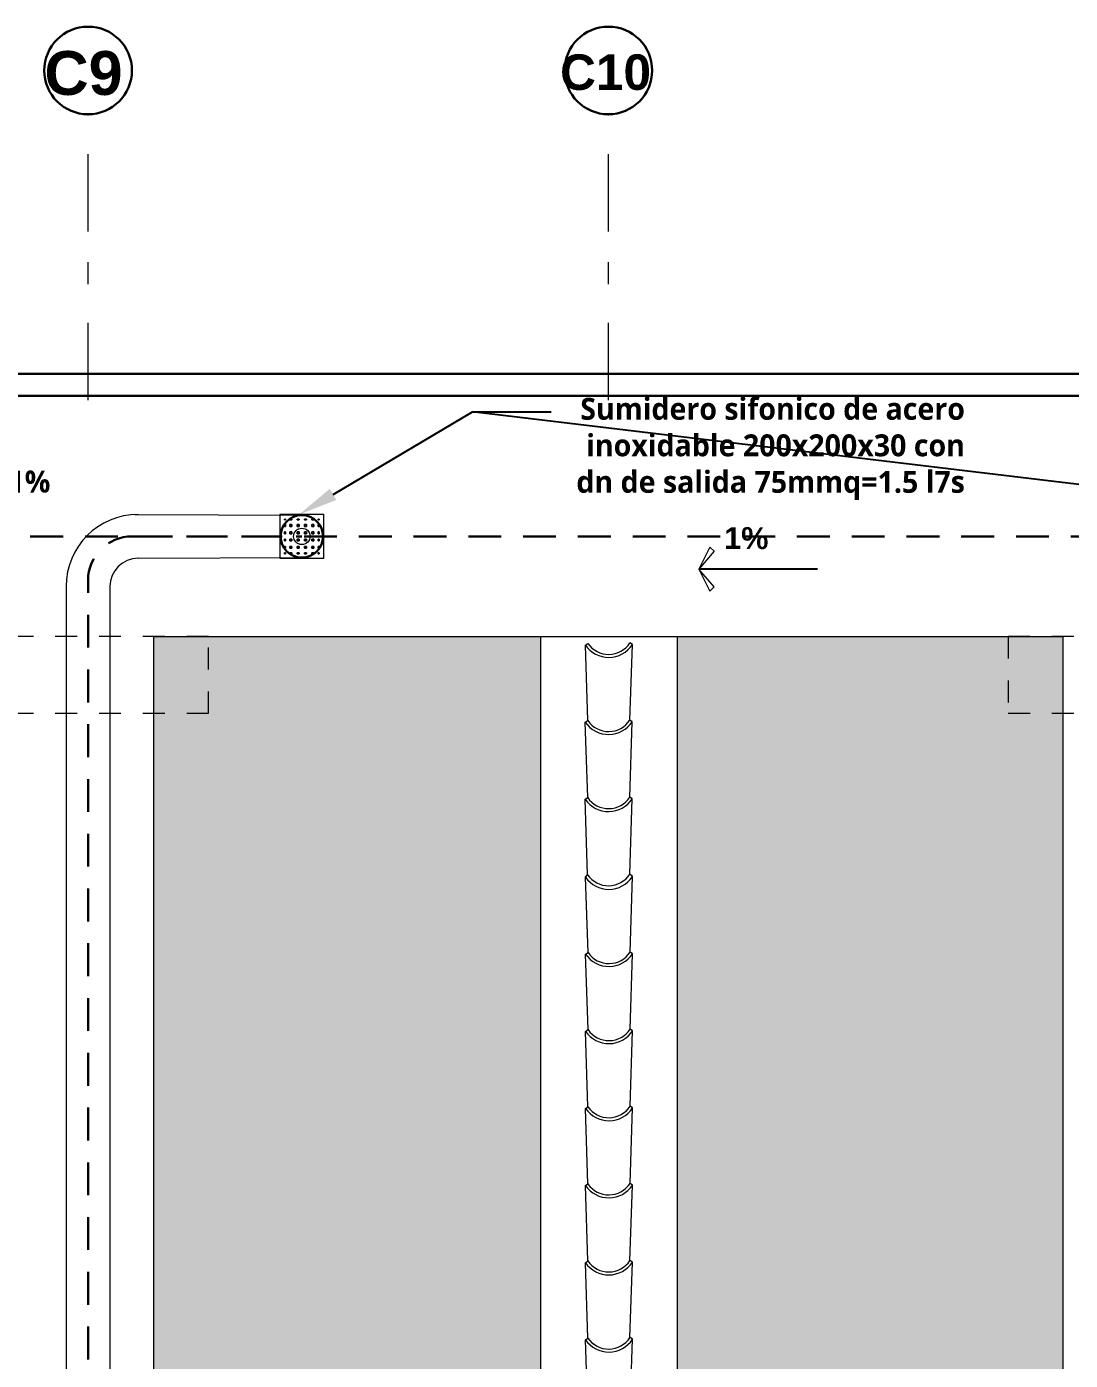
# Model space of a CAD drawing. Header units: metres. Extents: x 27 to 147, y -173 to 8.
# Drawn here: x 73.8 to 78.56, y -12.35 to -6.26 of the extents above; entities that cross this region are included whole.
import ezdxf
from ezdxf import colors
from ezdxf.entities.mleader import LeaderData, LeaderLine
from ezdxf.math import Vec2, Vec3

# ---------------------------------------------------------------- set-up
doc = ezdxf.new("R2010")
doc.units = ezdxf.units.M
for name, pattern in [('DASHED2', [0.375, 0.25, -0.125]), ('Dot & Dashed', [0.670277762413025, 0.352777767181396, -0.176388883590699, 0, -0.14111111164093]), ('HIDDEN2', [0.1875, 0.125, -0.0625])]:
    doc.linetypes.add(name, pattern=pattern)
for name, color, linetype, lineweight in [('2D Drafting - General_Pen_No__46', 7, 'Continuous', 25), ('Cotas varias El', 253, 'Continuous', 13), ('Equipamiento SR', 23, 'Continuous', 0), ('GRAFO 0 BLANCO', 7, 'Continuous', 0), ('grafo 2', 31, 'Continuous', 20), ('GRAFO 3', 22, 'Continuous', 30), ('GRAFO 4', 7, 'Continuous', 30), ('GRAFO01', 7, 'Continuous', 0), ('GRfo 3', 7, 'Continuous', 30), ('I.S. CANALETAS', 12, 'Continuous', 0), ('Interior - Mobiliario', 7, 'Continuous', 5), ('letras sr', 7, 'Continuous', 5), ('linea0016', 144, 'HIDDEN2', 9), ('Lineas Referencia', 73, 'Continuous', 13), ('teja andina', 252, 'Continuous', 0), ('TEJAS ANDINA', 253, 'Continuous', 0)]:
    doc.layers.add(name, color=color, linetype=linetype, lineweight=lineweight)
doc.layers.add('Interior - Mobiliario _Pluma_Nº__3', color=7, linetype='Continuous', lineweight=18, true_color=0xff6600)
doc.layers.add('Mobiliario', color=7, linetype='Continuous', lineweight=0, true_color=0x7f7f7f)
doc.styles.add('GENERATED_STYLE_1', font='arialbd.ttf')
doc.styles.add('GENERATED_STYLE_2', font='arial.ttf')
doc.styles.get("Standard").update_dxf_attribs({"font": 'arial.ttf'})

# ---------------------------------------------------------------- blocks, each defined once
blk = doc.blocks.new('A$C295C7585')
at = {"layer": 'Mobiliario', "lineweight": 15}
for p, q in [((1.374978025502969, 3.076203088460716), (1.513853283491699, 3.40416242087349)), ((1.513853283491699, 3.40416242087349), (1.527648820229842, 3.406546360073889)), ((1.556330874160267, 2.995064099900674), (1.716417933508637, 3.313533070731637)), ((1.716417933508637, 3.313533070731637), (1.70900166888714, 3.325407371513847)), ((1.222307230775641, 2.745859816847769), (1.36118248876528, 3.073819149260316)), ((1.36118248876528, 3.073819149260316), (1.374978025502969, 3.076203088460716)), ((1.403660079433394, 2.6647208282875), (1.563747138781764, 2.983189799118463)), ((1.563747138781764, 2.983189799118463), (1.556330874160267, 2.995064099900674)), ((1.069636436049223, 2.415516545234141), (1.208511694038407, 2.743475877646915)), ((1.208511694038407, 2.743475877646915), (1.222307230776096, 2.745859816847542)), ((1.250989284706975, 2.334377556673871), (1.411076344054891, 2.652846527505289)), ((1.411076344054891, 2.652846527505289), (1.403660079433394, 2.6647208282875)), ((0.9169656413223493, 2.085173273620967), (1.055840899311079, 2.413132606033741)), ((1.055840899311079, 2.413132606033741), (1.069636436048768, 2.415516545234595)), ((1.258405549328472, 2.322503255891888), (1.25098928470652, 2.334377556674326)), ((1.098318489980102, 2.004034285060698), (1.258405549328472, 2.322503255891888)), ((0.7650785429282223, 1.751017721853714), (0.9031190902182971, 2.079350511766734)), ((0.9031190902182971, 2.079350511766734), (0.9169656413223493, 2.085173273620967)), ((0.94643139158552, 1.66987873329299), (1.10492039455994, 1.989062689736784)), ((1.10492039455994, 1.989062689736784), (1.098439325062163, 2.004274668164622)), ((0.612407748201349, 1.420674450239858), (0.7512830061905333, 1.748633782652632)), ((0.7512830061905333, 1.748633782652632), (0.7650785429282223, 1.751017721853486)), ((0.7937605968586467, 1.339535461679816), (0.953847656207472, 1.658004432511007)), ((0.953847656207472, 1.658004432511007), (0.94643139158552, 1.66987873329299)), ((0.4597369534749305, 1.090331178626684), (0.5986122114636601, 1.418290511039459)), ((0.5986122114636601, 1.418290511039459), (0.6124077482018038, 1.420674450240085)), ((0.6410898021322282, 1.009192190066642), (0.8011768614805987, 1.327661160897833)), ((0.8011768614805987, 1.327661160897833), (0.7937605968591015, 1.339535461679816)), ((0.3070661587476025, 0.7599879070137376), (0.4459414167367868, 1.087947239426285)), ((0.4459414167367868, 1.087947239426285), (0.4597369534749305, 1.090331178626911)), ((0.6485060667537255, 0.997317889284659), (0.6410898021322282, 1.009192190066642)), ((0.4884190074053549, 0.6788489184534683), (0.6485060667537255, 0.997317889284659)), ((0.1543953640207292, 0.4296446354001091), (0.2932706220099135, 0.757603967813111)), ((0.2932706220099135, 0.757603967813111), (0.3070661587480572, 0.7599879070135103)), ((0.3357482126784817, 0.3485056468398398), (0.4958352720268522, 0.6669746176712579)), ((0.4958352720268522, 0.6669746176712579), (0.4884190074053549, 0.6788489184534683)), ((0.001724569293855893, 0.09930136378693533), (0.1405998272830402, 0.4272606961997099)), ((0.1405998272830402, 0.4272606961997099), (0.1543953640207292, 0.4296446354007912)), ((0.1830774179516084, 0.01816237522666597), (0.3431644773004336, 0.3366313460578567)), ((0.3431644773004336, 0.3366313460578567), (0.3357482126784817, 0.3485056468402945))]:
    blk.add_line(p, q, dxfattribs=at)
for centre, radius, start, end in [((1.64559542193274, 3.42692813519011), 0.1336946849706216, 189.8041789864884, 301.9874291323811), ((1.64559542193274, 3.42692813519011), 0.1196946849706216, 189.8041789864884, 301.9874291323811), ((1.492924627205866, 3.096584863576936), 0.1336946849706216, 189.8041789864884, 301.9874291323811), ((1.492924627205866, 3.096584863576936), 0.1196946849706216, 189.8041789864884, 301.9874291323811), ((1.340253832479448, 2.766241591963535), 0.1336946849706216, 189.8041789864884, 301.9874291323811), ((1.340253832479448, 2.766241591963535), 0.1196946849706216, 189.8041789864884, 301.9874291323811), ((1.187583037752574, 2.435898320350134), 0.1336946849706216, 189.8041789864884, 301.9874291323811), ((1.187583037752574, 2.435898320350134), 0.1196946849706216, 189.8041789864884, 301.9874291323811), ((1.034204698330086, 2.101672659223368), 0.1329726096647947, 189.6640148896703, 302.1275932302208), ((1.034912243024337, 2.105555048736051), 0.1196946849706216, 189.8041789864884, 301.9874291323811), ((0.8830251446311195, 1.77139949696948), 0.1336946849706216, 189.8041789864884, 301.9874291323811), ((0.8830251446311195, 1.77139949696948), 0.1196946849706216, 189.8041789864884, 301.9874291323811), ((0.7303543499047009, 1.441056225356306), 0.1336946849706216, 189.8041789864884, 301.9874291323811), ((0.7303543499047009, 1.441056225356306), 0.1196946849706216, 189.8041789864884, 301.9874291323811), ((0.5776835551778277, 1.110712953743132), 0.1336946849706216, 189.8041789864884, 301.9874291323811), ((0.5776835551778277, 1.110712953743132), 0.1196946849706216, 189.8041789864884, 301.9874291323811), ((0.4250127604509544, 0.7803696821295034), 0.1336946849706216, 189.8041789864884, 301.9874291323811), ((0.4250127604509544, 0.7803696821295034), 0.1196946849706216, 189.8041789864884, 301.9874291323811), ((0.2723419657240811, 0.4500264105163296), 0.1336946849706216, 189.8041789864884, 301.9874291323811), ((0.2723419657240811, 0.4500264105163296), 0.1196946849706216, 189.8041789864884, 301.9874291323811), ((0.1196711709962983, 0.119683138902019), 0.1196946849706216, 189.8041789864884, 301.9874291323811)]:
    blk.add_arc(centre, radius, start, end, dxfattribs=at)
blk = doc.blocks.new('Red 18')
at = {"layer": 'GRAFO 0 BLANCO', "linetype": 'Continuous'}
for p, q in [((0.05, 0.2041666666666667), (0.04583333333333334, 0.2041666666666667)), ((0.04583333333333334, 0.2041666666666667), (0.04583333333333334, 0.2)), ((0.04583333333333334, 0.2), (0.04583333333333334, 0.2041666666666667)), ((0.04583333333333334, 0.2041666666666667), (0.05, 0.2041666666666667)), ((0.04583333333333334, 0.2), (0.05, 0.2)), ((0.05, 0.2), (0.04583333333333334, 0.2)), ((0.05, 0.2), (0.05, 0.2041666666666667)), ((0.05, 0.2041666666666667), (0.05, 0.2)), ((0.07916666666666668, 0.2041666666666667), (0.07083333333333333, 0.2041666666666667)), ((0.07083333333333333, 0.2041666666666667), (0.07083333333333333, 0.2)), ((0.07083333333333333, 0.2041666666666667), (0.07916666666666668, 0.2041666666666667)), ((0.07083333333333333, 0.2), (0.07083333333333333, 0.2041666666666667)), ((0.07083333333333333, 0.2), (0.07916666666666668, 0.2)), ((0.07916666666666668, 0.2), (0.07083333333333333, 0.2)), ((0.07916666666666668, 0.2), (0.07916666666666668, 0.2041666666666667)), ((0.07916666666666668, 0.2041666666666667), (0.07916666666666668, 0.2)), ((0.1125, 0.2041666666666667), (0.1041666666666667, 0.2041666666666667)), ((0.1041666666666667, 0.2041666666666667), (0.1041666666666667, 0.2)), ((0.1041666666666667, 0.2041666666666667), (0.1125, 0.2041666666666667)), ((0.1041666666666667, 0.2), (0.1041666666666667, 0.2041666666666667)), ((0.1041666666666667, 0.2), (0.1125, 0.2)), ((0.1125, 0.2), (0.1041666666666667, 0.2)), ((0.1125, 0.2), (0.1125, 0.2041666666666667)), ((0.1125, 0.2041666666666667), (0.1125, 0.2)), ((0.1458333333333333, 0.2041666666666667), (0.1375, 0.2041666666666667)), ((0.1375, 0.2041666666666667), (0.1375, 0.2)), ((0.1375, 0.2041666666666667), (0.1458333333333333, 0.2041666666666667)), ((0.1375, 0.2), (0.1375, 0.2041666666666667)), ((0.1375, 0.2), (0.1458333333333333, 0.2)), ((0.1458333333333333, 0.2), (0.1375, 0.2)), ((0.1458333333333333, 0.2), (0.1458333333333333, 0.2041666666666667)), ((0.1458333333333333, 0.2041666666666667), (0.1458333333333333, 0.2)), ((0.1791666666666666, 0.2041666666666667), (0.1708333333333333, 0.2041666666666667)), ((0.1708333333333333, 0.2041666666666667), (0.1708333333333333, 0.2)), ((0.1708333333333333, 0.2041666666666667), (0.1791666666666666, 0.2041666666666667)), ((0.1708333333333333, 0.2), (0.1708333333333333, 0.2041666666666667)), ((0.1708333333333333, 0.2), (0.1791666666666666, 0.2)), ((0.1791666666666666, 0.2), (0.1708333333333333, 0.2)), ((0.1791666666666666, 0.2), (0.1791666666666666, 0.2041666666666667)), ((0.1791666666666666, 0.2041666666666667), (0.1791666666666666, 0.2)), ((0.2041666666666667, 0.2041666666666667), (0.2, 0.2041666666666667)), ((0.2, 0.2041666666666667), (0.2, 0.2)), ((0.2, 0.2), (0.2, 0.2041666666666667)), ((0.2, 0.2041666666666667), (0.2041666666666667, 0.2041666666666667)), ((0.2, 0.2), (0.2041666666666667, 0.2)), ((0.2041666666666667, 0.2), (0.2, 0.2)), ((0.2041666666666667, 0.2), (0.2041666666666667, 0.2041666666666667)), ((0.2041666666666667, 0.2041666666666667), (0.2041666666666667, 0.2)), ((0.05, 0.1791666666666666), (0.04583333333333334, 0.1791666666666666)), ((0.04583333333333334, 0.1791666666666666), (0.04583333333333334, 0.1708333333333333)), ((0.04583333333333334, 0.1708333333333333), (0.04583333333333334, 0.1791666666666666)), ((0.04583333333333334, 0.1791666666666666), (0.05, 0.1791666666666666)), ((0.04583333333333334, 0.1708333333333333), (0.05, 0.1708333333333333)), ((0.05, 0.1708333333333333), (0.04583333333333334, 0.1708333333333333)), ((0.05, 0.1458333333333333), (0.04583333333333334, 0.1458333333333333)), ((0.04583333333333334, 0.1458333333333333), (0.04583333333333334, 0.1375)), ((0.04583333333333334, 0.1375), (0.04583333333333334, 0.1458333333333333)), ((0.04583333333333334, 0.1458333333333333), (0.05, 0.1458333333333333)), ((0.04583333333333334, 0.1375), (0.05, 0.1375)), ((0.05, 0.1375), (0.04583333333333334, 0.1375)), ((0.05, 0.1708333333333333), (0.05, 0.1791666666666666)), ((0.05, 0.1791666666666666), (0.05, 0.1708333333333333)), ((0.05, 0.1375), (0.05, 0.1458333333333333)), ((0.05, 0.1458333333333333), (0.05, 0.1375)), ((0.07916666666666668, 0.1791666666666666), (0.07083333333333333, 0.1791666666666666)), ((0.07083333333333333, 0.1791666666666666), (0.07083333333333333, 0.1708333333333333)), ((0.07083333333333333, 0.1708333333333333), (0.07083333333333333, 0.1791666666666666)), ((0.07083333333333333, 0.1791666666666666), (0.07916666666666668, 0.1791666666666666)), ((0.07083333333333333, 0.1708333333333333), (0.07916666666666668, 0.1708333333333333)), ((0.07916666666666668, 0.1708333333333333), (0.07083333333333333, 0.1708333333333333)), ((0.07916666666666668, 0.1458333333333333), (0.07083333333333333, 0.1458333333333333)), ((0.07083333333333333, 0.1458333333333333), (0.07083333333333333, 0.1375)), ((0.07083333333333333, 0.1375), (0.07083333333333333, 0.1458333333333333)), ((0.07083333333333333, 0.1458333333333333), (0.07916666666666668, 0.1458333333333333)), ((0.07083333333333333, 0.1375), (0.07916666666666668, 0.1375)), ((0.07916666666666668, 0.1375), (0.07083333333333333, 0.1375)), ((0.07916666666666668, 0.1708333333333333), (0.07916666666666668, 0.1791666666666666)), ((0.07916666666666668, 0.1791666666666666), (0.07916666666666668, 0.1708333333333333)), ((0.07916666666666668, 0.1375), (0.07916666666666668, 0.1458333333333333)), ((0.07916666666666668, 0.1458333333333333), (0.07916666666666668, 0.1375)), ((0.1125, 0.1791666666666666), (0.1041666666666667, 0.1791666666666666)), ((0.1041666666666667, 0.1791666666666666), (0.1041666666666667, 0.1708333333333333)), ((0.1041666666666667, 0.1708333333333333), (0.1041666666666667, 0.1791666666666666)), ((0.1041666666666667, 0.1791666666666666), (0.1125, 0.1791666666666666)), ((0.1041666666666667, 0.1708333333333333), (0.1125, 0.1708333333333333)), ((0.1125, 0.1708333333333333), (0.1041666666666667, 0.1708333333333333)), ((0.1125, 0.1458333333333333), (0.1041666666666667, 0.1458333333333333)), ((0.1041666666666667, 0.1458333333333333), (0.1041666666666667, 0.1375)), ((0.1041666666666667, 0.1375), (0.1041666666666667, 0.1458333333333333)), ((0.1041666666666667, 0.1458333333333333), (0.1125, 0.1458333333333333)), ((0.1041666666666667, 0.1375), (0.1125, 0.1375)), ((0.1125, 0.1375), (0.1041666666666667, 0.1375)), ((0.1125, 0.1708333333333333), (0.1125, 0.1791666666666666)), ((0.1125, 0.1791666666666666), (0.1125, 0.1708333333333333)), ((0.1125, 0.1375), (0.1125, 0.1458333333333333)), ((0.1125, 0.1458333333333333), (0.1125, 0.1375)), ((0.1458333333333333, 0.1791666666666666), (0.1375, 0.1791666666666666)), ((0.1375, 0.1791666666666666), (0.1375, 0.1708333333333333)), ((0.1375, 0.1708333333333333), (0.1375, 0.1791666666666666)), ((0.1375, 0.1791666666666666), (0.1458333333333333, 0.1791666666666666)), ((0.1375, 0.1708333333333333), (0.1458333333333333, 0.1708333333333333)), ((0.1458333333333333, 0.1708333333333333), (0.1375, 0.1708333333333333)), ((0.1458333333333333, 0.1458333333333333), (0.1375, 0.1458333333333333)), ((0.1375, 0.1458333333333333), (0.1375, 0.1375)), ((0.1375, 0.1375), (0.1375, 0.1458333333333333)), ((0.1375, 0.1458333333333333), (0.1458333333333333, 0.1458333333333333)), ((0.1375, 0.1375), (0.1458333333333333, 0.1375)), ((0.1458333333333333, 0.1375), (0.1375, 0.1375)), ((0.1458333333333333, 0.1708333333333333), (0.1458333333333333, 0.1791666666666666)), ((0.1458333333333333, 0.1791666666666666), (0.1458333333333333, 0.1708333333333333)), ((0.1458333333333333, 0.1375), (0.1458333333333333, 0.1458333333333333)), ((0.1458333333333333, 0.1458333333333333), (0.1458333333333333, 0.1375)), ((0.1791666666666666, 0.1791666666666666), (0.1708333333333333, 0.1791666666666666)), ((0.1708333333333333, 0.1791666666666666), (0.1708333333333333, 0.1708333333333333)), ((0.1708333333333333, 0.1708333333333333), (0.1708333333333333, 0.1791666666666666)), ((0.1708333333333333, 0.1791666666666666), (0.1791666666666666, 0.1791666666666666)), ((0.1708333333333333, 0.1708333333333333), (0.1791666666666666, 0.1708333333333333)), ((0.1791666666666666, 0.1708333333333333), (0.1708333333333333, 0.1708333333333333)), ((0.1791666666666666, 0.1458333333333333), (0.1708333333333333, 0.1458333333333333)), ((0.1708333333333333, 0.1458333333333333), (0.1708333333333333, 0.1375)), ((0.1708333333333333, 0.1375), (0.1708333333333333, 0.1458333333333333)), ((0.1708333333333333, 0.1458333333333333), (0.1791666666666666, 0.1458333333333333)), ((0.1708333333333333, 0.1375), (0.1791666666666666, 0.1375)), ((0.1791666666666666, 0.1375), (0.1708333333333333, 0.1375)), ((0.1791666666666666, 0.1708333333333333), (0.1791666666666666, 0.1791666666666666)), ((0.1791666666666666, 0.1791666666666666), (0.1791666666666666, 0.1708333333333333)), ((0.1791666666666666, 0.1375), (0.1791666666666666, 0.1458333333333333)), ((0.1791666666666666, 0.1458333333333333), (0.1791666666666666, 0.1375)), ((0.2041666666666667, 0.1791666666666666), (0.2, 0.1791666666666666)), ((0.2, 0.1791666666666666), (0.2, 0.1708333333333333)), ((0.2, 0.1708333333333333), (0.2, 0.1791666666666666)), ((0.2, 0.1791666666666666), (0.2041666666666667, 0.1791666666666666)), ((0.2, 0.1708333333333333), (0.2041666666666667, 0.1708333333333333)), ((0.2041666666666667, 0.1708333333333333), (0.2, 0.1708333333333333)), ((0.2041666666666667, 0.1458333333333333), (0.2, 0.1458333333333333)), ((0.2, 0.1458333333333333), (0.2, 0.1375)), ((0.2, 0.1375), (0.2, 0.1458333333333333)), ((0.2, 0.1458333333333333), (0.2041666666666667, 0.1458333333333333)), ((0.2, 0.1375), (0.2041666666666667, 0.1375)), ((0.2041666666666667, 0.1375), (0.2, 0.1375)), ((0.2041666666666667, 0.1708333333333333), (0.2041666666666667, 0.1791666666666666)), ((0.2041666666666667, 0.1791666666666666), (0.2041666666666667, 0.1708333333333333)), ((0.2041666666666667, 0.1375), (0.2041666666666667, 0.1458333333333333)), ((0.2041666666666667, 0.1458333333333333), (0.2041666666666667, 0.1375)), ((0.05, 0.1125), (0.04583333333333334, 0.1125)), ((0.04583333333333334, 0.1125), (0.04583333333333334, 0.1041666666666667)), ((0.04583333333333334, 0.1041666666666667), (0.04583333333333334, 0.1125)), ((0.04583333333333334, 0.1125), (0.05, 0.1125)), ((0.04583333333333334, 0.1041666666666667), (0.05, 0.1041666666666667)), ((0.05, 0.1041666666666667), (0.04583333333333334, 0.1041666666666667)), ((0.05, 0.07916666666666668), (0.04583333333333334, 0.07916666666666668)), ((0.04583333333333334, 0.07916666666666668), (0.04583333333333334, 0.07083333333333333)), ((0.04583333333333334, 0.07083333333333333), (0.04583333333333334, 0.07916666666666668)), ((0.04583333333333334, 0.07916666666666668), (0.05, 0.07916666666666668)), ((0.04583333333333334, 0.07083333333333333), (0.05, 0.07083333333333333)), ((0.05, 0.07083333333333333), (0.04583333333333334, 0.07083333333333333)), ((0.05, 0.1041666666666667), (0.05, 0.1125)), ((0.05, 0.1125), (0.05, 0.1041666666666667)), ((0.05, 0.07083333333333333), (0.05, 0.07916666666666668)), ((0.05, 0.07916666666666668), (0.05, 0.07083333333333333)), ((0.07916666666666668, 0.1125), (0.07083333333333333, 0.1125)), ((0.07083333333333333, 0.1125), (0.07083333333333333, 0.1041666666666667)), ((0.07083333333333333, 0.1041666666666667), (0.07083333333333333, 0.1125)), ((0.07083333333333333, 0.1125), (0.07916666666666668, 0.1125)), ((0.07083333333333333, 0.1041666666666667), (0.07916666666666668, 0.1041666666666667)), ((0.07916666666666668, 0.1041666666666667), (0.07083333333333333, 0.1041666666666667)), ((0.07916666666666668, 0.07916666666666668), (0.07083333333333333, 0.07916666666666668)), ((0.07083333333333333, 0.07916666666666668), (0.07083333333333333, 0.07083333333333333)), ((0.07083333333333333, 0.07083333333333333), (0.07083333333333333, 0.07916666666666668)), ((0.07083333333333333, 0.07916666666666668), (0.07916666666666668, 0.07916666666666668)), ((0.07083333333333333, 0.07083333333333333), (0.07916666666666668, 0.07083333333333333)), ((0.07916666666666668, 0.07083333333333333), (0.07083333333333333, 0.07083333333333333)), ((0.07916666666666668, 0.1041666666666667), (0.07916666666666668, 0.1125)), ((0.07916666666666668, 0.1125), (0.07916666666666668, 0.1041666666666667)), ((0.07916666666666668, 0.07083333333333333), (0.07916666666666668, 0.07916666666666668)), ((0.07916666666666668, 0.07916666666666668), (0.07916666666666668, 0.07083333333333333)), ((0.1125, 0.1125), (0.1041666666666667, 0.1125)), ((0.1041666666666667, 0.1125), (0.1041666666666667, 0.1041666666666667)), ((0.1041666666666667, 0.1041666666666667), (0.1041666666666667, 0.1125)), ((0.1041666666666667, 0.1125), (0.1125, 0.1125)), ((0.1041666666666667, 0.1041666666666667), (0.1125, 0.1041666666666667)), ((0.1125, 0.1041666666666667), (0.1041666666666667, 0.1041666666666667)), ((0.1125, 0.07916666666666668), (0.1041666666666667, 0.07916666666666668)), ((0.1041666666666667, 0.07916666666666668), (0.1041666666666667, 0.07083333333333333)), ((0.1041666666666667, 0.07083333333333333), (0.1041666666666667, 0.07916666666666668)), ((0.1041666666666667, 0.07916666666666668), (0.1125, 0.07916666666666668)), ((0.1041666666666667, 0.07083333333333333), (0.1125, 0.07083333333333333)), ((0.1125, 0.07083333333333333), (0.1041666666666667, 0.07083333333333333)), ((0.1125, 0.1041666666666667), (0.1125, 0.1125)), ((0.1125, 0.1125), (0.1125, 0.1041666666666667)), ((0.1125, 0.07083333333333333), (0.1125, 0.07916666666666668)), ((0.1125, 0.07916666666666668), (0.1125, 0.07083333333333333)), ((0.1458333333333333, 0.1125), (0.1375, 0.1125)), ((0.1375, 0.1125), (0.1375, 0.1041666666666667)), ((0.1375, 0.1041666666666667), (0.1375, 0.1125)), ((0.1375, 0.1125), (0.1458333333333333, 0.1125)), ((0.1375, 0.1041666666666667), (0.1458333333333333, 0.1041666666666667)), ((0.1458333333333333, 0.1041666666666667), (0.1375, 0.1041666666666667)), ((0.1458333333333333, 0.07916666666666668), (0.1375, 0.07916666666666668)), ((0.1375, 0.07916666666666668), (0.1375, 0.07083333333333333)), ((0.1375, 0.07083333333333333), (0.1375, 0.07916666666666668)), ((0.1375, 0.07916666666666668), (0.1458333333333333, 0.07916666666666668)), ((0.1375, 0.07083333333333333), (0.1458333333333333, 0.07083333333333333)), ((0.1458333333333333, 0.07083333333333333), (0.1375, 0.07083333333333333)), ((0.1458333333333333, 0.1041666666666667), (0.1458333333333333, 0.1125)), ((0.1458333333333333, 0.1125), (0.1458333333333333, 0.1041666666666667)), ((0.1458333333333333, 0.07083333333333333), (0.1458333333333333, 0.07916666666666668)), ((0.1458333333333333, 0.07916666666666668), (0.1458333333333333, 0.07083333333333333)), ((0.1791666666666666, 0.1125), (0.1708333333333333, 0.1125)), ((0.1708333333333333, 0.1125), (0.1708333333333333, 0.1041666666666667)), ((0.1708333333333333, 0.1041666666666667), (0.1708333333333333, 0.1125)), ((0.1708333333333333, 0.1125), (0.1791666666666666, 0.1125)), ((0.1708333333333333, 0.1041666666666667), (0.1791666666666666, 0.1041666666666667)), ((0.1791666666666666, 0.1041666666666667), (0.1708333333333333, 0.1041666666666667)), ((0.1791666666666666, 0.07916666666666668), (0.1708333333333333, 0.07916666666666668)), ((0.1708333333333333, 0.07916666666666668), (0.1708333333333333, 0.07083333333333333)), ((0.1708333333333333, 0.07083333333333333), (0.1708333333333333, 0.07916666666666668)), ((0.1708333333333333, 0.07916666666666668), (0.1791666666666666, 0.07916666666666668)), ((0.1708333333333333, 0.07083333333333333), (0.1791666666666666, 0.07083333333333333)), ((0.1791666666666666, 0.07083333333333333), (0.1708333333333333, 0.07083333333333333)), ((0.1791666666666666, 0.1041666666666667), (0.1791666666666666, 0.1125)), ((0.1791666666666666, 0.1125), (0.1791666666666666, 0.1041666666666667)), ((0.1791666666666666, 0.07083333333333333), (0.1791666666666666, 0.07916666666666668)), ((0.1791666666666666, 0.07916666666666668), (0.1791666666666666, 0.07083333333333333)), ((0.2041666666666667, 0.1125), (0.2, 0.1125)), ((0.2, 0.1125), (0.2, 0.1041666666666667)), ((0.2, 0.1041666666666667), (0.2, 0.1125)), ((0.2, 0.1125), (0.2041666666666667, 0.1125)), ((0.2, 0.1041666666666667), (0.2041666666666667, 0.1041666666666667)), ((0.2041666666666667, 0.1041666666666667), (0.2, 0.1041666666666667)), ((0.2041666666666667, 0.07916666666666668), (0.2, 0.07916666666666668)), ((0.2, 0.07916666666666668), (0.2, 0.07083333333333333)), ((0.2, 0.07083333333333333), (0.2, 0.07916666666666668)), ((0.2, 0.07916666666666668), (0.2041666666666667, 0.07916666666666668)), ((0.2, 0.07083333333333333), (0.2041666666666667, 0.07083333333333333)), ((0.2041666666666667, 0.07083333333333333), (0.2, 0.07083333333333333)), ((0.2041666666666667, 0.1041666666666667), (0.2041666666666667, 0.1125)), ((0.2041666666666667, 0.1125), (0.2041666666666667, 0.1041666666666667)), ((0.2041666666666667, 0.07083333333333333), (0.2041666666666667, 0.07916666666666668)), ((0.2041666666666667, 0.07916666666666668), (0.2041666666666667, 0.07083333333333333)), ((0.05, 0.05), (0.04583333333333334, 0.05)), ((0.04583333333333334, 0.05), (0.04583333333333334, 0.04583333333333334)), ((0.04583333333333334, 0.04583333333333334), (0.04583333333333334, 0.05)), ((0.04583333333333334, 0.05), (0.05, 0.05)), ((0.04583333333333334, 0.04583333333333334), (0.05, 0.04583333333333334)), ((0.05, 0.04583333333333334), (0.04583333333333334, 0.04583333333333334)), ((0.05, 0.04583333333333334), (0.05, 0.05)), ((0.05, 0.05), (0.05, 0.04583333333333334)), ((0.07916666666666668, 0.05), (0.07083333333333333, 0.05)), ((0.07083333333333333, 0.05), (0.07083333333333333, 0.04583333333333334)), ((0.07083333333333333, 0.05), (0.07916666666666668, 0.05)), ((0.07083333333333333, 0.04583333333333334), (0.07083333333333333, 0.05)), ((0.07083333333333333, 0.04583333333333334), (0.07916666666666668, 0.04583333333333334)), ((0.07916666666666668, 0.04583333333333334), (0.07083333333333333, 0.04583333333333334)), ((0.07916666666666668, 0.04583333333333334), (0.07916666666666668, 0.05)), ((0.07916666666666668, 0.05), (0.07916666666666668, 0.04583333333333334)), ((0.1125, 0.05), (0.1041666666666667, 0.05)), ((0.1041666666666667, 0.05), (0.1041666666666667, 0.04583333333333334)), ((0.1041666666666667, 0.05), (0.1125, 0.05)), ((0.1041666666666667, 0.04583333333333334), (0.1041666666666667, 0.05)), ((0.1041666666666667, 0.04583333333333334), (0.1125, 0.04583333333333334)), ((0.1125, 0.04583333333333334), (0.1041666666666667, 0.04583333333333334)), ((0.1125, 0.04583333333333334), (0.1125, 0.05)), ((0.1125, 0.05), (0.1125, 0.04583333333333334)), ((0.1458333333333333, 0.05), (0.1375, 0.05)), ((0.1375, 0.05), (0.1375, 0.04583333333333334)), ((0.1375, 0.05), (0.1458333333333333, 0.05)), ((0.1375, 0.04583333333333334), (0.1375, 0.05)), ((0.1375, 0.04583333333333334), (0.1458333333333333, 0.04583333333333334)), ((0.1458333333333333, 0.04583333333333334), (0.1375, 0.04583333333333334)), ((0.1458333333333333, 0.04583333333333334), (0.1458333333333333, 0.05)), ((0.1458333333333333, 0.05), (0.1458333333333333, 0.04583333333333334)), ((0.1791666666666666, 0.05), (0.1708333333333333, 0.05)), ((0.1708333333333333, 0.05), (0.1708333333333333, 0.04583333333333334)), ((0.1708333333333333, 0.05), (0.1791666666666666, 0.05)), ((0.1708333333333333, 0.04583333333333334), (0.1708333333333333, 0.05)), ((0.1708333333333333, 0.04583333333333334), (0.1791666666666666, 0.04583333333333334)), ((0.1791666666666666, 0.04583333333333334), (0.1708333333333333, 0.04583333333333334)), ((0.1791666666666666, 0.04583333333333334), (0.1791666666666666, 0.05)), ((0.1791666666666666, 0.05), (0.1791666666666666, 0.04583333333333334)), ((0.2041666666666667, 0.05), (0.2, 0.05)), ((0.2, 0.05), (0.2, 0.04583333333333334)), ((0.2, 0.04583333333333334), (0.2, 0.05)), ((0.2, 0.05), (0.2041666666666667, 0.05)), ((0.2, 0.04583333333333334), (0.2041666666666667, 0.04583333333333334)), ((0.2041666666666667, 0.04583333333333334), (0.2, 0.04583333333333334)), ((0.2041666666666667, 0.04583333333333334), (0.2041666666666667, 0.05)), ((0.2041666666666667, 0.05), (0.2041666666666667, 0.04583333333333334))]:
    blk.add_line(p, q, dxfattribs=at)
at = {"layer": 'GRAFO01'}
blk.add_lwpolyline([(0.02500000000000005, 0.02500000000000141), (0.2250000000000001, 0.02500000000000141), (0.2250000000000001, 0.2250000000000014), (0.02500000000000005, 0.2250000000000014)], close=True, dxfattribs=at)
at = {"layer": 'Interior - Mobiliario _Pluma_Nº__3', "linetype": 'Continuous'}
for p, q in [((0.2250000000000001, 0.2250000000000014), (0.02500000000000005, 0.2250000000000014)), ((0.02500000000000005, 0.2250000000000014), (0.02500000000000005, 0.02500000000000141)), ((0.2250000000000001, 0.02500000000000141), (0.2250000000000001, 0.2250000000000014)), ((0.02500000000000005, 0.02500000000000141), (0.2250000000000001, 0.02500000000000141))]:
    blk.add_line(p, q, dxfattribs=at)
blk = doc.blocks.new('FLECHA')
at = {"layer": 'grafo 2', "ltscale": 0.05}
for p, q in [((674350.4068813783, 8489809.493097022, -2.952000000000225), (674350.3571751671, 8489809.392813733, -2.952000000000225)), ((674350.4259006998, 8489809.474077702, -2.952000000000225), (674350.3571751671, 8489809.392813733, -2.952000000000225)), ((674350.4068813783, 8489809.493097022, -2.952000000000225), (674350.4259006998, 8489809.474077702, -2.952000000000225)), ((674350.4259006998, 8489809.311549768, -2.952000000000225), (674350.3571751671, 8489809.392813733, -2.952000000000225)), ((674350.4068813783, 8489809.292530447, -2.952000000000225), (674350.4259006998, 8489809.311549768, -2.952000000000225))]:
    blk.add_line(p, q, dxfattribs=at)
at = {"layer": 'grafo 2', "lineweight": 25}
blk.add_line((674350.8988359317, 8489809.392813733, -2.952000000000225), (674350.3571751671, 8489809.392813733, -2.952000000000225), dxfattribs=at)
at = {"layer": 'grafo 2'}
blk.add_line((674350.3571751671, 8489809.392813733, -2.952000000000225), (674350.4068813783, 8489809.292530447, -2.952000000000225), dxfattribs=at)

msp = doc.modelspace()

# ---------------------------------------------------------------- hatches: boundary and pattern name
at = {"layer": 'TEJAS ANDINA'}
h = msp.add_hatch(dxfattribs=at)
h.set_pattern_fill('SPANTIL1', color=256, scale=0.2, angle=270, pattern_type=2)
h.set_pattern_definition([(184.9697, (-64.14630958217742, 96.02193458327434), (2.400000210303527, 0.1999982614014097), [0.1846944, -4.4326642]), (90, (-64.33030958217739, 96.00593458327432), (-0.2, 0.2000000000000001), [0.016, -0.184]), (270, (-64.34630958217747, 96.20593458327431), (0.2, -0.2), [0.05600000000000001, -0.144]), (0, (-64.34630958217747, 96.14993458327433), (0.2, 0.2), [0.02, -0.18]), (180, (-64.32630958217749, 96.02193458327434), (-0.2000000000000001, -0.1999999999999999), [0.02, -0.18]), (270, (-64.34630958217747, 96.02193458327434), (0.2, -0.2), [0.016, -0.184]), (270, (-64.33030958217739, 96.20593458327431), (0.2, -0.2), [0.04000000000000001, -0.16]), (355.0303, (-64.33030958217739, 96.16593458327432), (2.400000210303527, -0.1999982614014123), [0.1846944, -4.4326642]), (322.6961, (-64.3203095821774, 96.16593458327432), (-3.400002148337723, 2.599997177976598), [0.0528016, -5.22735]), (288.4349, (-64.27830958217749, 96.13393458327431), (0.1999996806445415, -0.4000000869185923), [0.05059639999999992, -0.5818589999999986]), (251.5651, (-64.26230958217741, 96.08593458327431), (0.1999996806445418, 0.4000000869185922), [0.05059639999999992, -0.5818589999999986]), (217.3039000000001, (-64.27830958217749, 96.03793458327434), (-3.400002148337723, -2.599997177976598), [0.0528016, -5.22735]), (290.2249, (-64.2923095821775, 96.12393458327432), (-0.8000016671195543, 2.199999452866844), [0.04049700000000001, -4.0091944]), (249.7751, (-64.27830958217749, 96.08593458327431), (-0.8000016671195556, -2.199999452866844), [0.04049700000000001, -4.0091944]), (217.4053999999999, (-64.2923095821775, 96.04793458327433), (-2.59999849299601, -2.00000199052301), [0.0428018, -4.237385]), (322.5946, (-64.32630958217749, 96.14993458327433), (-2.599998492996009, 2.000001990523011), [0.0428018, -4.237385])])
h.paths.add_polyline_path([(76.14277204883388, -9.04411154810532), (74.37742582388137, -9.04411154810532), (74.37742582388137, -19.34413917930686), (76.14277204883388, -19.34413917930686)])
h = msp.add_hatch(dxfattribs=at)
h.set_pattern_fill('SPANTIL1', color=256, scale=0.2, angle=90, style=2, pattern_type=2)
h.set_pattern_definition([(4.969699999999973, (-64.5463095821774, 96.38993458327434), (-2.400000210303527, -0.1999982614014101), [0.1846944, -4.4326642]), (270, (-64.36230958217743, 96.40593458327433), (0.2, -0.2000000000000001), [0.016, -0.184]), (90, (-64.34630958217747, 96.20593458327431), (-0.2, 0.2), [0.05600000000000001, -0.144]), (180, (-64.34630958217747, 96.26193458327432), (-0.2, -0.2), [0.02, -0.18]), (0, (-64.36630958217745, 96.38993458327434), (0.2000000000000001, 0.2), [0.02, -0.18]), (90, (-64.34630958217747, 96.38993458327434), (-0.2, 0.2), [0.016, -0.184]), (90, (-64.36230958217743, 96.20593458327431), (-0.2, 0.2), [0.04000000000000001, -0.16]), (175.0303, (-64.36230958217743, 96.24593458327433), (-2.400000210303527, 0.199998261401412), [0.1846943999999996, -4.432664199999989]), (142.6961, (-64.37230958217742, 96.24593458327433), (3.400002148337723, -2.599997177976598), [0.0528016, -5.22735]), (108.4349, (-64.41430958217745, 96.27793458327432), (-0.1999996806445415, 0.4000000869185922), [0.05059639999999993, -0.5818589999999987]), (71.56509999999997, (-64.43030958217741, 96.32593458327432), (-0.1999996806445418, -0.4000000869185922), [0.05059640000000001, -0.581859]), (37.30390000000006, (-64.41430958217745, 96.37393458327432), (3.400002148337723, 2.599997177976598), [0.0528016, -5.22735]), (110.2249, (-64.40030958217744, 96.28793458327434), (0.8000016671195547, -2.199999452866844), [0.04049700000000001, -4.0091944]), (69.7751, (-64.41430958217745, 96.32593458327432), (0.8000016671195552, 2.199999452866844), [0.04049699999999992, -4.009194399999989]), (37.40539999999996, (-64.40030958217744, 96.36393458327433), (2.59999849299601, 2.00000199052301), [0.0428018, -4.237385]), (142.5946, (-64.36630958217745, 96.26193458327432), (2.599998492996009, -2.00000199052301), [0.0428018, -4.237385])])
h.paths.add_polyline_path([(78.52742584404461, -9.04411154810532), (76.76623424619027, -9.04411154810532), (76.76623424619027, -19.34413917930686), (78.52742584404461, -19.34413917930686)])

# ---------------------------------------------------------------- linework, layer by layer
at = {"layer": 'Cotas varias El', "linetype": 'Dot & Dashed'}
for p, q in [((74.07742484855794, -7.964231309655702), (74.07742484855794, -6.659287920912675)), ((76.45242558455152, -7.964275606566048), (76.45242558455152, -6.659332217823021))]:
    msp.add_line(p, q, dxfattribs=at)
at = {"layer": 'Cotas varias El'}
for p, q in [((76.14277204883388, -9.044037764378743), (76.14277204883388, -19.34413917939855)), ((76.76623424619027, -9.044037764378743), (76.76623424619027, -19.34413917939855))]:
    msp.add_line(p, q, dxfattribs=at)
at = {"layer": 'Equipamiento SR'}
msp.add_lwpolyline([(74.37742582388137, -9.04411154810532), (78.52742584404461, -9.04411154810532), (78.52742584404461, -19.34413917930686), (74.37742582388137, -19.34413917930686)], close=True, dxfattribs=at)
at = {"layer": 'GRAFO 3', "linetype": 'Continuous'}
for centre in [(74.07742661672933, -6.459275052710495), (76.45242440975835, -6.459275052710439)]:
    msp.add_circle(centre, 0.2, dxfattribs=at)
at = {"layer": 'GRAFO 4', "linetype": 'Continuous'}
msp.add_lwpolyline([(54.92742397717905, -9.044080488478869), (54.92742397717905, -7.84408048847888), (83.72742807929569, -7.84408048847888), (83.72742807929569, -9.044080488478869)], dxfattribs=at)
for points in [[(54.92742397717905, -7.84408048847888), (83.72742807929569, -7.84408048847888), (83.72742808032808, -19.44410254864675), (54.92742397821155, -19.44410254864675)], [(55.02742397718794, -7.944080488478903), (83.62742807930454, -7.944080488478903), (83.62742808031919, -19.34410254864673), (55.02742397820259, -19.34410254864673)]]:
    msp.add_lwpolyline(points, close=True, dxfattribs=at)
at = {"layer": 'GRAFO01', "color": 251, "linetype": 'DASHED2', "lineweight": 9, "ltscale": 0.2}
for points in [[(73.5274256370592, -9.394111458102657), (74.62742563703728, -9.394111574522526), (74.62742598606178, -9.044111574564454), (73.52742598608415, -9.044111458144357)], [(78.27742644149998, -9.394084977577336), (79.37742644147806, -9.394085093997205), (79.37742679050257, -9.044085094039076), (78.27742679052494, -9.04408497761898)]]:
    msp.add_lwpolyline(points, close=True, dxfattribs=at)
at = {"layer": 'GRfo 3'}
for centre in [(75.05293973927905, -8.58652362596149), (75.05293973927883, -8.586524128684516)]:
    msp.add_circle(centre, 0.0966952781077453, dxfattribs=at)
at = {"layer": 'I.S. CANALETAS'}
for p, q in [((73.97720062524218, -8.814545258204646), (73.97720062524195, -19.34411747470341)), ((74.17720062524222, -8.814545258204646), (74.17720062524177, -19.34411747470341))]:
    msp.add_line(p, q, dxfattribs=at)
for points in [[(74.29291944399574, -8.486738942149259), (75.05293973927905, -8.489828347853745)], [(74.30523780811814, -8.686507572605478), (75.05293973927905, -8.683218904069236)]]:
    msp.add_lwpolyline(points, dxfattribs=at)
for centre in [(75.05293973927905, -8.58652362596149), (75.05293973927883, -8.586524128684516), (75.05316445522192, -8.586408991621113), (75.05316470081789, -8.586397436455172), (75.05316552142926, -8.586390904787095), (75.05316552142904, -8.58639140751012)]:
    msp.add_circle(centre, 0.0375, dxfattribs=at)
for radius, start in [(0.3280371828760508, 90.00000000003908), (0.1280371828760508, 90)]:
    msp.add_arc((74.30523780811814, -8.81454475548162), radius, start, 180, dxfattribs=at)
at = {"layer": 'linea0016', "linetype": 'HIDDEN2', "lineweight": 30, "ltscale": 1.2}
for p, q in [((82.46321615978786, -8.586391962570474), (56.05316312350863, -8.586408488897916)), ((74.27719900292902, -8.586507572606536), (75.05293973927905, -8.58652362596149)), ((74.2771990029288, -8.586508075329562), (75.05293973927883, -8.586524128684516)), ((74.07719900292875, -19.34419795656538), (74.07719900292875, -8.78650807532955))]:
    msp.add_line(p, q, dxfattribs=at)
at = {"layer": 'linea0016', "linetype": 'HIDDEN2', "lineweight": 30, "ltscale": 0.9}
for centre in [(74.27719900292902, -8.786507572606524), (74.2771990029288, -8.78650807532955)]:
    msp.add_arc(centre, 0.2, 90, 180, dxfattribs=at)
at = {"layer": 'teja andina', "lineweight": 15}
for p, q in [((76.34725335680844, -9.082754479286393), (76.35840625792991, -9.075069742534879)), ((76.35815810835697, -9.427134995989206), (76.34725335680844, -9.082754479286393)), ((76.55035206388891, -9.424921593170893), (76.56192713571897, -9.0802821874492)), ((76.56192713571897, -9.0802821874492), (76.55060021346151, -9.072856339716509)), ((76.34700520723595, -9.434819732741005), (76.35815810835743, -9.427134995989263)), ((76.35790995878494, -9.779200249443818), (76.34700520723595, -9.434819732741005)), ((76.55010391431699, -9.776986846625505), (76.56167898614649, -9.432347440903584)), ((76.56167898614649, -9.432347440903584), (76.55035206388891, -9.424921593170893)), ((76.34675705766301, -9.78688498619556), (76.35790995878438, -9.77920024944359)), ((76.35766180921246, -10.1312655028982), (76.34675705766301, -9.78688498619556)), ((76.5498557647445, -10.12905210007989), (76.56143083657446, -9.784412694358025)), ((76.56143083657446, -9.784412694358025), (76.55010391431642, -9.776986846625277)), ((76.34785764530477, -10.14199181674257), (76.35766180921246, -10.1312655028982)), ((76.35964700579177, -10.48636214583968), (76.34785764530477, -10.14199181674257)), ((76.56172244643653, -10.13952884150262), (76.5498645017077, -10.12879196330783)), ((76.55184096132359, -10.48414874302193), (76.56172244643653, -10.13952884150262)), ((76.34849410467052, -10.49404688259182), (76.35964700579189, -10.48636214583985)), ((76.35939885621951, -10.83842739929469), (76.34849410467052, -10.49404688259182)), ((76.551592811751, -10.83621399647632), (76.5631678835814, -10.49157459075423)), ((76.5631678835814, -10.49157459075423), (76.55184096132359, -10.48414874302193)), ((76.5629197340088, -10.84363984420861), (76.55159281175145, -10.83621399647615)), ((76.34824595509804, -10.8461121360462), (76.35939885621985, -10.83842739929429)), ((76.35915070664737, -11.19049265274884), (76.34824595509804, -10.8461121360462)), ((76.55134466217885, -11.18827924993053), (76.5629197340088, -10.84363984420861)), ((76.34799780552544, -11.19817738950059), (76.35915070664726, -11.19049265274867)), ((76.35890255707432, -11.54255790620323), (76.34799780552544, -11.19817738950059)), ((76.55109651260636, -11.54034450338492), (76.56267158443632, -11.19570509766299)), ((76.56267158443632, -11.19570509766299), (76.55134466217885, -11.18827924993053)), ((76.34774965595295, -11.55024264295497), (76.35890255707488, -11.54255790620323)), ((76.35865440750206, -11.89462315965801), (76.34774965595295, -11.55024264295497)), ((76.55084836303399, -11.8924097568397), (76.56242343486394, -11.54777035111761)), ((76.56242343486394, -11.54777035111761), (76.55109651260636, -11.54034450338492)), ((76.34750150638047, -11.90230789640958), (76.35865440750172, -11.89462315965739)), ((76.35840625792946, -12.24668841311239), (76.34750150638047, -11.90230789640958)), ((76.55060021346151, -12.24447501029408), (76.56217528529191, -11.89983560457199)), ((76.56217528529191, -11.89983560457199), (76.55084836303388, -11.8924097568393))]:
    msp.add_line(p, q, dxfattribs=at)
for centre, radius, start, end in [((76.45375932837635, -9.009368160777), 0.1293409205322173, 214.5681929392959, 326.7514430851888), ((76.45375932837635, -9.009368160777), 0.1157968302204076, 214.5681929392959, 326.7514430851888), ((76.45351117880432, -9.361433414231442), 0.1293409205322173, 214.5681929392959, 326.7514430851888), ((76.45351117880432, -9.361433414231442), 0.1157968302204076, 214.5681929392959, 326.7514430851888), ((76.45326302923183, -9.713498667685997), 0.1293409205322173, 214.5681929392959, 326.7514430851888), ((76.45326302923183, -9.713498667685997), 0.1157968302204076, 214.5681929392959, 326.7514430851888), ((76.45396662586325, -10.06926121158585), 0.1286423595926425, 214.4280288424791, 326.8916071830303), ((76.45301487965844, -10.06556392114175), 0.1157968302204076, 214.5681929392959, 326.7514430851888), ((76.45500007623832, -10.42066056408225), 0.1293409205322173, 214.5681929392959, 326.7514430851888), ((76.45500007623832, -10.42066056408225), 0.1157968302204076, 214.5681929392959, 326.7514430851888), ((76.45475192666618, -10.77272581753641), 0.1157968302204076, 214.5681929392959, 326.7514430851888), ((76.45475192666618, -10.77272581753641), 0.1293409205322173, 214.5681929392959, 326.7514430851888), ((76.45450377709369, -11.1247910709908), 0.1293409205322173, 214.5681929392959, 326.7514430851888), ((76.45450377709369, -11.1247910709908), 0.1157968302204076, 214.5681929392959, 326.7514430851888), ((76.45425562752132, -11.47685632444563), 0.1293409205322173, 214.5681929392959, 326.7514430851888), ((76.45425562752132, -11.47685632444563), 0.1157968302204076, 214.5681929392959, 326.7514430851888), ((76.45400747794884, -11.82892157790002), 0.1293409205322173, 214.5681929392959, 326.7514430851888), ((76.45400747794884, -11.82892157790002), 0.1157968302204076, 214.5681929392959, 326.7514430851888), ((76.4537593283759, -12.18098683135577), 0.1157968302204076, 214.5681929392959, 326.7514430851888)]:
    msp.add_arc(centre, radius, start, end, dxfattribs=at)

# ---------------------------------------------------------------- block references
at = {"layer": 'Interior - Mobiliario', "color": 104, "linetype": 'Continuous', "lineweight": 20, "true_color": 0x029e21, "rotation": 270}
for p in [(74.92793973927905, -8.46152362596149), (74.92793973927883, -8.461524128684516)]:
    msp.add_blockref('Red 18', p, dxfattribs=at)
at = {"layer": 'Lineas Referencia'}
msp.add_blockref('FLECHA', (-674273.4913403762, -8489818.12869178, 2.952000000000225), dxfattribs=at)
at = {"layer": 'TEJAS ANDINA', "xscale": 0.9674350222721193, "yscale": 0.9674350222721193, "zscale": 0.9674350222721193, "rotation": 24.76401395280984}
msp.add_blockref('A$C295C7585', (76.39738040531131, -15.85829986209814), dxfattribs=at)

# ---------------------------------------------------------------- texts
at = {"attachment_point": 9, "rotation": 4.4022710127077154e-07, "style": 'GENERATED_STYLE_1'}
for s, insert, char_height, width in [('C9', (74.2349820918273, -6.573642100261623), 0.2, 8.425260489275389e-15), ('C10', (76.64707595837285, -6.550179106363657), 0.162, 6.824460996313066e-15)]:
    msp.add_mtext(s, dxfattribs=dict(at, insert=insert, char_height=char_height, width=width))
at = {"layer": '2D Drafting - General_Pen_No__46', "char_height": 0.1, "attachment_point": 7, "style": 'GENERATED_STYLE_2'}
for s, insert in [('{\\fTrebuchet MS|b1|i0|c0|p34;Canal de evacuación de aguas pluviales 1%}', (71.1200649070189, -8.419903653054973)), ('{\\fSansSerif|b1|i0|c2|p2; 1%}', (76.94212628692753, -8.645450860885035))]:
    msp.add_mtext(s, dxfattribs=dict(at, insert=insert))

# ---------------------------------------------------------------- leaders
at = {"layer": 'letras sr', "linetype": 'Continuous'}
ml = msp.add_multileader_mtext('Standard', dxfattribs=at)
ml.set_content('{\\fTrebuchet MS|b1|i0|c0|p34;Sumidero sifonico de acero inoxidable 200x200x30 con dn de salida 75mmq=1.5 l7s }', color=256)
ml.set_leader_properties()
ml.build(insert=Vec2(0, 0))
ml.multileader.update_dxf_attribs({"dogleg_length": 0.36, "arrow_head_size": 0.18})
ctx = ml.context
ctx.base_point, ctx.char_height, ctx.arrow_head_size, ctx.landing_gap_size, ctx.plane_origin = Vec3(76.1916553052357, -8.018151898761289), 0.1, 0.18, 0.09, Vec3(77.631026251349, -5.851059415903194)
ctx.text_align_type = 2
notes = []
notes.append((ctx, [(1, (1, 1, 0), (75.8316553052357, -8.018151898761289), (1, 0), 0.36, [(1, [(79.74877281082479, -8.486523625961581)], 0, []), (0, [(75.04043973927912, -8.48652362596141)], 0, [])])]))
ctx.mtext.insert, ctx.mtext.width, ctx.mtext.defined_height, ctx.mtext.alignment, ctx.mtext.flow_direction = Vec3(78.07990446348492, -7.954010484619857), 1.814681836083764, 0.714334133320157, 3, 5
for ctx, leaders in notes:
    for number, flags, end, landing, length, lines in leaders:
        leader = LeaderData()
        leader.index, (leader.has_last_leader_line, leader.has_dogleg_vector, leader.attachment_direction) = number, flags
        leader.last_leader_point, leader.dogleg_vector, leader.dogleg_length = Vec3(end), Vec3(landing), length
        for number, points, colour, breaks in lines:
            line = LeaderLine()
            line.index, line.vertices, line.color, line.breaks = number, Vec3.list(points), colors.encode_raw_color(colour), breaks
            leader.lines.append(line)
        ctx.leaders.append(leader)

doc.saveas('drawing.dxf')
